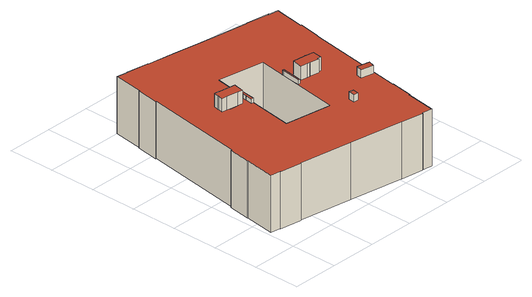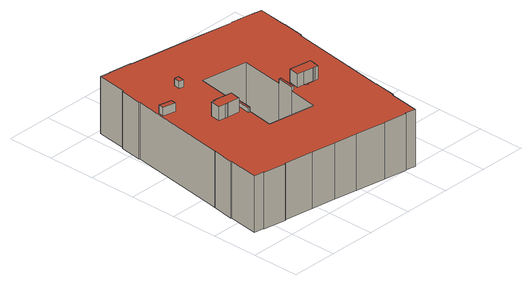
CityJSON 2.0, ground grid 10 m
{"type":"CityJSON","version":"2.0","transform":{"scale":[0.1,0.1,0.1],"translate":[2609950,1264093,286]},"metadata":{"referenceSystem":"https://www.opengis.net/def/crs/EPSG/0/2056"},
"CityObjects":{
"building1":{"type":"Building","attributes":{"measuredHeight":14.86,"EGID":2349595,"LOD":2,"capacity":17498.93,"capacity_ag":14031.34,"eaves_z":298.83,"max_z":301.73,"mean_z":299.92,"min_z":286.87,"slope":0,"aspect":0,"projektiert":0},"geometry":[{"type":"MultiSurface","lod":"2","boundaries":[[[0,1,2,3,4,5,6,7,8,9,10,11,12,13,14,15,16,17,18,19,20,21,22,23,24,25,26,27,28,29,30,31,32,33,34,35,36,37,38,39],[40,41,42,43,44,45]],[[46,47,48,49]],[[47,50,51,48]],[[50,52,53,51]],[[52,46,49,53]],[[54,55,56,57]],[[55,58,59,56]],[[58,60,61,59]],[[60,54,57,61]],[[62,63,64,65]],[[63,66,67,64]],[[66,68,69,67]],[[68,70,71,69]],[[70,72,73,71]],[[72,74,75,73]],[[74,76,77,75]],[[76,78,79,77]],[[78,80,81,79]],[[80,82,83,81]],[[82,84,85,83]],[[84,62,65,85]],[[86,87,88,89]],[[87,90,91,88]],[[90,92,93,91]],[[92,94,95,93]],[[94,86,89,95]],[[96,97,98,99]],[[97,100,101,98]],[[100,102,103,101]],[[102,104,105,103]],[[104,106,107,105]],[[106,108,109,107]],[[108,110,111,109]],[[110,112,113,111]],[[112,114,115,113]],[[114,116,117,115]],[[116,118,119,117]],[[118,96,99,119]],[[120,121,45,44]],[[121,122,123,124]],[[122,125,126,123]],[[125,127,128,126]],[[127,129,130,128]],[[129,131,132,130]],[[131,133,134,132]],[[133,135,136,134]],[[135,120,137,136]],[[138,139,41,40]],[[139,140,42,41]],[[140,141,43,42]],[[141,137,44,43]],[[124,138,40,45]],[[142,143,1,0]],[[143,144,2,1]],[[144,145,3,2]],[[145,146,4,3]],[[146,147,5,4]],[[147,148,6,5]],[[148,149,7,6]],[[149,150,8,7]],[[150,151,9,8]],[[151,152,10,9]],[[152,153,11,10]],[[153,154,12,11]],[[154,155,13,12]],[[155,156,14,13]],[[156,157,15,14]],[[157,158,16,15]],[[158,159,17,16]],[[159,160,18,17]],[[160,161,19,18]],[[161,162,20,19]],[[162,163,21,20]],[[163,164,22,21]],[[164,165,23,22]],[[165,166,24,23]],[[166,167,25,24]],[[167,168,26,25]],[[168,169,27,26]],[[169,170,28,27]],[[170,171,29,28]],[[171,172,30,29]],[[172,173,31,30]],[[173,174,32,31]],[[174,175,33,32]],[[175,176,34,33]],[[176,177,35,34]],[[177,178,36,35]],[[178,179,37,36]],[[179,180,38,37]],[[180,181,39,38]],[[181,142,0,39]],[[46,52,50,47]],[[54,60,58,55]],[[119,182,183,115,117]],[[62,84,82,80,78,76,74,72,70,68,66,63]],[[86,94,92,90,87]],[[184,185,186,101,103]],[[109,187,107]],[[96,118,116,114,112,110,108,106,104,102,100,97]],[[120,135,133,131,129,127,125,122,121]],[[142,181,180,179,178,177,176,175,174,173,172,171,170,169,168,167,166,165,164,163,162,161,160,159,158,157,156,155,154,153,152,151,150,149,148,147,146,145,144,143],[57,56,59,61],[49,48,51,53],[77,79,81,83,85,65,64,67,69,71,73,75],[95,89,88,91,93],[105,107,187,109,111,113,115,183,182,119,99,98,101,186,185,184,103],[138,124,123,126,128,130,132,134,136,137,141,140,139]]],"semantics":{"surfaces":[{"type":"GroundSurface"},{"type":"WallSurface"},{"type":"RoofSurface"}],"values":[0,1,1,1,1,1,1,1,1,1,1,1,1,1,1,1,1,1,1,1,1,1,1,1,1,1,1,1,1,1,1,1,1,1,1,1,1,1,1,1,1,1,1,1,1,1,1,1,1,1,1,1,1,1,1,1,1,1,1,1,1,1,1,1,1,1,1,1,1,1,1,1,1,1,1,1,1,1,1,1,1,1,1,1,1,1,1,1,1,1,1,1,2,2,2,2,2,2,2,2,2,2]}}]}
},
"vertices":[
[376,6,9],[354,9,9],[354,8,9],[306,15,9],[306,16,9],[191,34,9],[78,52,9],[77,51,9],[30,58,9],[30,59,9],[9,63,9],[18,127,9],[17,127,9],[24,174,9],[26,174,9],[58,389,9],[57,389,9],[64,437,9],[66,436,9],[75,501,9],[97,497,9],[97,498,9],[145,491,9],[145,490,9],[209,480,9],[258,472,9],[309,464,9],[373,455,9],[373,456,9],[421,448,9],[420,447,9],[442,444,9],[432,379,9],[434,379,9],[426,332,9],[425,332,9],[393,118,9],[394,117,9],[387,70,9],[385,70,9],[161,165,9],[261,150,9],[290,341,9],[190,357,9],[180,293,9],[175,258,9],[397,168,145],[370,174,145],[370,174,128],[397,168,128],[373,187,146],[373,187,128],[400,181,146],[400,181,128],[299,126,144],[301,140,144],[301,140,129],[299,126,129],[311,138,144],[311,138,129],[309,125,144],[309,125,129],[343,266,157],[340,245,157],[340,245,128],[343,266,128],[332,246,157],[332,246,128],[333,243,157],[333,243,128],[313,246,157],[313,246,128],[312,246,157],[312,246,128],[307,247,157],[307,247,128],[292,249,157],[292,249,128],[296,272,157],[296,272,128],[322,269,157],[322,269,128],[324,269,157],[324,269,128],[328,268,157],[328,268,128],[280,241,138],[276,241,138],[276,241,129],[280,241,129],[282,282,138],[282,282,128],[283,286,138],[283,286,128],[286,286,138],[286,286,128],[163,293,157],[159,270,157],[159,270,129],[163,293,129],[149,272,157],[149,272,129],[124,276,157],[124,276,129],[112,277,157],[112,277,129],[114,287,157],[114,287,129],[114,289,157],[114,289,129],[117,300,157],[117,300,129],[123,299,157],[123,299,129],[126,299,157],[126,299,129],[128,298,157],[128,298,129],[148,295,157],[148,295,129],[180,293,138],[175,258,138],[170,258,138],[170,258,129],[175,258,129],[172,273,138],[172,273,129],[172,274,138],[172,274,129],[173,281,138],[173,281,129],[173,284,138],[173,284,129],[174,284,138],[174,284,129],[175,294,138],[175,294,129],[180,293,129],[161,165,129],[261,150,129],[290,341,128],[190,357,129],[376,6,129],[354,9,129],[354,8,129],[306,15,129],[306,16,129],[191,34,129],[78,52,129],[77,51,129],[30,58,129],[30,59,129],[9,63,129],[18,127,129],[17,127,129],[24,174,129],[26,174,129],[58,389,129],[57,389,129],[64,437,129],[66,436,129],[75,501,129],[97,497,129],[97,498,129],[145,491,128],[145,490,128],[209,480,128],[258,472,128],[309,464,128],[373,455,128],[373,456,128],[421,448,128],[420,447,128],[442,444,128],[432,379,128],[434,379,128],[426,332,128],[425,332,128],[393,118,128],[394,117,128],[387,70,129],[385,70,129],[142,300,129],[144,297,129],[125,275,129],[131,272,129],[149,271,129],[114,288,129]
]}
